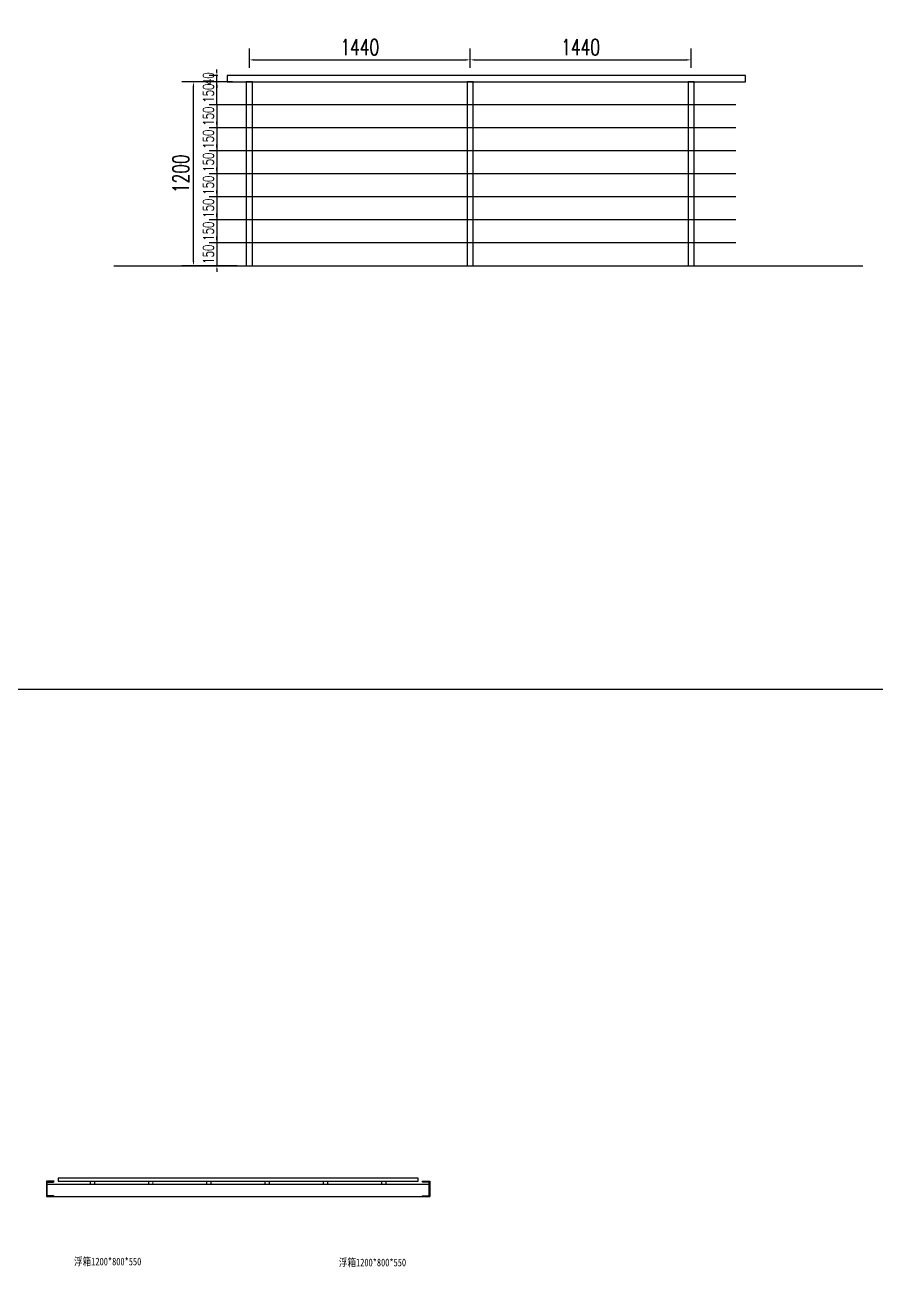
# Model space of a CAD drawing. Extents: x 36536 to 256213, y 18389 to 106449.
# Drawn here: x 232933 to 238484, y 83546 to 91646 of the extents above; entities that cross this region are included whole.
import ezdxf
from ezdxf.lldxf.tags import DXFTag

# ---------------------------------------------------------------- set-up
doc = ezdxf.new("R2010")
doc.units = 0
doc.header["$LTSCALE"] = 1000
doc.header["$MEASUREMENT"] = 0
doc.layers.add('LZ标注', color=3, linetype='Continuous', lineweight=15)
for name, color, linetype in [('W-_ANTICOLLISION防撞措施', 6, 'Continuous'), ('W-PLASTIC_RAILINGS塑木栏杆', 6, 'Continuous'), ('W-REVETMENT驳岸', 251, 'Continuous'), ('W-STEEL_FRAME钢架', 3, 'Continuous'), ('W-WOOD_FLOOR木地板', 30, 'Continuous')]:
    doc.layers.add(name, color=color, linetype=linetype)
doc.styles.add('-宋体', font='', dxfattribs={"width": 0.8})
doc.styles.get("Standard").update_dxf_attribs({"font": 'simplex.shx', "bigfont": 'hztxt.shx'})
doc.styles.add('STANDARD_T3', font='simplex.shx', dxfattribs={"width": 0.7, "bigfont": 'hztxt.shx'})
doc.styles.get('-宋体').set_extended_font_data('SimSun')
tags = doc.linetypes.add('地面03', pattern='A,0.094454,["/",Standard,S=0.075949,R=0,X=0,Y=-0.082208],0.044951,-0.007099,0.139405', length=0.285909).pattern_tags.tags
tags[4] = DXFTag(74, 10)
doc.dimstyles.new('W&&20', dxfattribs={"dimtxt": 70, "dimasz": 20, "dimexe": 50, "dimexo": 60, "dimgap": 20, "dimtad": 1, "dimdec": 0, "dimzin": 0, "dimdsep": 46, "dimtxsty": 'STANDARD_T3', "dimcen": 0.09, "dimclrd": 1, "dimclre": 1, "dimclrt": 7, "dimazin": 2, "dimtfac": 1, "dimtdec": 0, "dimtix": 1, "dimtmove": 2, "dimatfit": 3, "dimfxl": 100, "dimtolj": 1, "dimtzin": 0, "dimarcsym": 0})
doc.dimstyles.new('W&&30', dxfattribs={"dimtxt": 105, "dimasz": 30, "dimexe": 75, "dimexo": 90, "dimgap": 30, "dimtad": 1, "dimdec": 0, "dimzin": 0, "dimdsep": 46, "dimtxsty": 'STANDARD_T3', "dimcen": 0.09, "dimclrd": 1, "dimclre": 1, "dimclrt": 7, "dimazin": 2, "dimtfac": 1, "dimtdec": 0, "dimtix": 1, "dimtmove": 2, "dimatfit": 3, "dimfxl": 100, "dimtolj": 1, "dimtzin": 0, "dimarcsym": 0})

# ---------------------------------------------------------------- blocks, each defined once
blk = doc.blocks.new('*D397')
at = {"layer": 'Defpoints', "color": 0, "transparency": 16777216}
for p in [(234032.5, 91275.1), (234377, 91275.1, 0), (234377, 90075.1, 0)]:
    blk.add_point(p, dxfattribs=at)
at = {"layer": 'W-PLASTIC_RAILINGS塑木栏杆', "color": 1, "lineweight": -2, "transparency": 16777216}
for p, q in [((234287, 91275.1), (233957.5, 91275.1)), ((234032.5, 90105.1), (234032.5, 91245.1)), ((234287, 90075.1), (233957.5, 90075.1))]:
    blk.add_line(p, q, dxfattribs=at)
at = {"layer": 'W-PLASTIC_RAILINGS塑木栏杆', "color": 1, "transparency": 16777216}
for points in [[(234027.5, 91245.1), (234037.5, 91245.1), (234032.5, 91275.1)], [(234027.5, 90105.1), (234037.5, 90105.1), (234032.5, 90075.1)]]:
    blk.add_solid(points, dxfattribs=at)
at = {"layer": 'W-PLASTIC_RAILINGS塑木栏杆', "color": 7, "transparency": 16777216, "insert": (233950, 90675.1), "char_height": 105, "attachment_point": 5, "rotation": 90, "style": 'STANDARD_T3'}
blk.add_mtext('\\A1;1200', dxfattribs=at)
blk = doc.blocks.new('*D405')
at = {"layer": 'Defpoints', "color": 0, "transparency": 16777216}
for p in [(235837, 91417.4), (234397, 91275.1, 0), (235837, 91275.1, 0)]:
    blk.add_point(p, dxfattribs=at)
at = {"layer": 'W-REVETMENT驳岸', "color": 1, "lineweight": -2, "transparency": 16777216}
for p, q in [((234397, 91365.1), (234397, 91492.4)), ((235837, 91365.1), (235837, 91492.4)), ((234427, 91417.4), (235807, 91417.4))]:
    blk.add_line(p, q, dxfattribs=at)
at = {"layer": 'W-REVETMENT驳岸', "color": 1, "transparency": 16777216}
for points in [[(234427, 91422.4), (234427, 91412.4), (234397, 91417.4)], [(235807, 91422.4), (235807, 91412.4), (235837, 91417.4)]]:
    blk.add_solid(points, dxfattribs=at)
at = {"layer": 'W-REVETMENT驳岸', "color": 7, "transparency": 16777216, "insert": (235117, 91499.9), "char_height": 105, "attachment_point": 5, "style": 'STANDARD_T3'}
blk.add_mtext('\\A1;1440', dxfattribs=at)
blk = doc.blocks.new('*U395')
at = {"layer": 'W-PLASTIC_RAILINGS塑木栏杆', "color": 5, "const_width": 8}
blk.add_lwpolyline([(-1682.8, 0), (1682.8, 0)], dxfattribs=at)
blk = doc.blocks.new('*U396')
at = {"layer": 'W-WOOD_FLOOR木地板', "color": 0, "linetype": 'ByBlock', "lineweight": -2, "transparency": 16777216}
for p in [(0, 0), (0, -150), (0, -300), (0, -450), (0, -600), (0, -750), (0, -900)]:
    blk.add_blockref('*U395', p, dxfattribs=at)
blk = doc.blocks.new('*D398')
at = {"layer": 'Defpoints', "color": 0, "transparency": 16777216}
for p in [(234377, 91125.2), (234184.9, 90975.2), (234377, 90975.2)]:
    blk.add_point(p, dxfattribs=at)
at = {"layer": 'W-WOOD_FLOOR木地板', "color": 1, "lineweight": -2, "transparency": 16777216}
for p, q in [((234317, 91125.2), (234134.9, 91125.2)), ((234184.9, 91145.2), (234184.9, 91165.2)), ((234184.9, 91125.2), (234184.9, 90975.2)), ((234317, 90975.2), (234134.9, 90975.2)), ((234184.9, 90955.2), (234184.9, 90935.2))]:
    blk.add_line(p, q, dxfattribs=at)
at = {"layer": 'W-WOOD_FLOOR木地板', "color": 1, "transparency": 16777216}
for points in [[(234181.6, 91145.2), (234188.2, 91145.2), (234184.9, 91125.2)], [(234181.6, 90955.2), (234188.2, 90955.2), (234184.9, 90975.2)]]:
    blk.add_solid(points, dxfattribs=at)
at = {"layer": 'W-WOOD_FLOOR木地板', "color": 7, "transparency": 16777216, "insert": (234129.9, 91050.2), "char_height": 70, "attachment_point": 5, "rotation": 90, "style": 'STANDARD_T3'}
blk.add_mtext('\\A1;150', dxfattribs=at)
blk = doc.blocks.new('*D399')
at = {"layer": 'Defpoints', "color": 0, "transparency": 16777216}
for p in [(234377, 90975.2), (234184.9, 90825.2), (234377, 90825.2)]:
    blk.add_point(p, dxfattribs=at)
at = {"layer": 'W-WOOD_FLOOR木地板', "color": 1, "lineweight": -2, "transparency": 16777216}
for p, q in [((234317, 90975.2), (234134.9, 90975.2)), ((234184.9, 90995.2), (234184.9, 91015.2)), ((234184.9, 90975.2), (234184.9, 90825.2)), ((234317, 90825.2), (234134.9, 90825.2)), ((234184.9, 90805.2), (234184.9, 90785.2))]:
    blk.add_line(p, q, dxfattribs=at)
at = {"layer": 'W-WOOD_FLOOR木地板', "color": 1, "transparency": 16777216}
for points in [[(234181.6, 90995.2), (234188.2, 90995.2), (234184.9, 90975.2)], [(234181.6, 90805.2), (234188.2, 90805.2), (234184.9, 90825.2)]]:
    blk.add_solid(points, dxfattribs=at)
at = {"layer": 'W-WOOD_FLOOR木地板', "color": 7, "transparency": 16777216, "insert": (234129.9, 90900.2), "char_height": 70, "attachment_point": 5, "rotation": 90, "style": 'STANDARD_T3'}
blk.add_mtext('\\A1;150', dxfattribs=at)
blk = doc.blocks.new('*D400')
at = {"layer": 'Defpoints', "color": 0, "transparency": 16777216}
for p in [(234377, 90825.2), (234184.9, 90675.2), (234377, 90675.2)]:
    blk.add_point(p, dxfattribs=at)
at = {"layer": 'W-WOOD_FLOOR木地板', "color": 1, "lineweight": -2, "transparency": 16777216}
for p, q in [((234317, 90825.2), (234134.9, 90825.2)), ((234184.9, 90845.2), (234184.9, 90865.2)), ((234184.9, 90825.2), (234184.9, 90675.2)), ((234317, 90675.2), (234134.9, 90675.2)), ((234184.9, 90655.2), (234184.9, 90635.2))]:
    blk.add_line(p, q, dxfattribs=at)
at = {"layer": 'W-WOOD_FLOOR木地板', "color": 1, "transparency": 16777216}
for points in [[(234181.6, 90845.2), (234188.2, 90845.2), (234184.9, 90825.2)], [(234181.6, 90655.2), (234188.2, 90655.2), (234184.9, 90675.2)]]:
    blk.add_solid(points, dxfattribs=at)
at = {"layer": 'W-WOOD_FLOOR木地板', "color": 7, "transparency": 16777216, "insert": (234129.9, 90750.2), "char_height": 70, "attachment_point": 5, "rotation": 90, "style": 'STANDARD_T3'}
blk.add_mtext('\\A1;150', dxfattribs=at)
blk = doc.blocks.new('*D401')
at = {"layer": 'Defpoints', "color": 0, "transparency": 16777216}
for p in [(234377, 90675.2), (234184.9, 90525.2), (234377, 90525.2)]:
    blk.add_point(p, dxfattribs=at)
at = {"layer": 'W-WOOD_FLOOR木地板', "color": 1, "lineweight": -2, "transparency": 16777216}
for p, q in [((234184.9, 90695.2), (234184.9, 90715.2)), ((234317, 90675.2), (234134.9, 90675.2)), ((234184.9, 90675.2), (234184.9, 90525.2)), ((234317, 90525.2), (234134.9, 90525.2)), ((234184.9, 90505.2), (234184.9, 90485.2))]:
    blk.add_line(p, q, dxfattribs=at)
at = {"layer": 'W-WOOD_FLOOR木地板', "color": 1, "transparency": 16777216}
for points in [[(234181.6, 90695.2), (234188.2, 90695.2), (234184.9, 90675.2)], [(234181.6, 90505.2), (234188.2, 90505.2), (234184.9, 90525.2)]]:
    blk.add_solid(points, dxfattribs=at)
at = {"layer": 'W-WOOD_FLOOR木地板', "color": 7, "transparency": 16777216, "insert": (234129.9, 90600.2), "char_height": 70, "attachment_point": 5, "rotation": 90, "style": 'STANDARD_T3'}
blk.add_mtext('\\A1;150', dxfattribs=at)
blk = doc.blocks.new('*D402')
at = {"layer": 'Defpoints', "color": 0, "transparency": 16777216}
for p in [(234377, 90525.2), (234184.9, 90375.2), (234377, 90375.2)]:
    blk.add_point(p, dxfattribs=at)
at = {"layer": 'W-WOOD_FLOOR木地板', "color": 1, "lineweight": -2, "transparency": 16777216}
for p, q in [((234184.9, 90545.2), (234184.9, 90565.2)), ((234317, 90525.2), (234134.9, 90525.2)), ((234184.9, 90525.2), (234184.9, 90375.2)), ((234317, 90375.2), (234134.9, 90375.2)), ((234184.9, 90355.2), (234184.9, 90335.2))]:
    blk.add_line(p, q, dxfattribs=at)
at = {"layer": 'W-WOOD_FLOOR木地板', "color": 1, "transparency": 16777216}
for points in [[(234181.6, 90545.2), (234188.2, 90545.2), (234184.9, 90525.2)], [(234181.6, 90355.2), (234188.2, 90355.2), (234184.9, 90375.2)]]:
    blk.add_solid(points, dxfattribs=at)
at = {"layer": 'W-WOOD_FLOOR木地板', "color": 7, "transparency": 16777216, "insert": (234129.9, 90450.2), "char_height": 70, "attachment_point": 5, "rotation": 90, "style": 'STANDARD_T3'}
blk.add_mtext('\\A1;150', dxfattribs=at)
blk = doc.blocks.new('*D403')
at = {"layer": 'Defpoints', "color": 0, "transparency": 16777216}
for p in [(234377, 90375.2), (234184.9, 90225.2), (234377, 90225.2)]:
    blk.add_point(p, dxfattribs=at)
at = {"layer": 'W-WOOD_FLOOR木地板', "color": 1, "lineweight": -2, "transparency": 16777216}
for p, q in [((234184.9, 90395.2), (234184.9, 90415.2)), ((234317, 90375.2), (234134.9, 90375.2)), ((234184.9, 90375.2), (234184.9, 90225.2)), ((234317, 90225.2), (234134.9, 90225.2)), ((234184.9, 90205.2), (234184.9, 90185.2))]:
    blk.add_line(p, q, dxfattribs=at)
at = {"layer": 'W-WOOD_FLOOR木地板', "color": 1, "transparency": 16777216}
for points in [[(234181.6, 90395.2), (234188.2, 90395.2), (234184.9, 90375.2)], [(234181.6, 90205.2), (234188.2, 90205.2), (234184.9, 90225.2)]]:
    blk.add_solid(points, dxfattribs=at)
at = {"layer": 'W-WOOD_FLOOR木地板', "color": 7, "transparency": 16777216, "insert": (234129.9, 90300.2), "char_height": 70, "attachment_point": 5, "rotation": 90, "style": 'STANDARD_T3'}
blk.add_mtext('\\A1;150', dxfattribs=at)
blk = doc.blocks.new('*D406')
at = {"layer": 'Defpoints', "color": 0, "transparency": 16777216}
for p in [(237277, 91417.4), (235837, 91275.1, 0), (237277, 91275.1, 0)]:
    blk.add_point(p, dxfattribs=at)
at = {"layer": 'W-REVETMENT驳岸', "color": 1, "lineweight": -2, "transparency": 16777216}
for p, q in [((235837, 91365.1), (235837, 91492.4)), ((237277, 91365.1), (237277, 91492.4)), ((235867, 91417.4), (237247, 91417.4))]:
    blk.add_line(p, q, dxfattribs=at)
at = {"layer": 'W-REVETMENT驳岸', "color": 1, "transparency": 16777216}
for points in [[(235867, 91422.4), (235867, 91412.4), (235837, 91417.4)], [(237247, 91422.4), (237247, 91412.4), (237277, 91417.4)]]:
    blk.add_solid(points, dxfattribs=at)
at = {"layer": 'W-REVETMENT驳岸', "color": 7, "transparency": 16777216, "insert": (236557, 91499.9), "char_height": 105, "attachment_point": 5, "style": 'STANDARD_T3'}
blk.add_mtext('\\A1;1440', dxfattribs=at)
blk = doc.blocks.new('*D407')
at = {"layer": 'Defpoints', "color": 0, "transparency": 16777216}
for p in [(234184.9, 91275.1), (234252.3, 91275.1), (234377, 91125.2, 0)]:
    blk.add_point(p, dxfattribs=at)
at = {"layer": 'W-WOOD_FLOOR木地板', "color": 1, "lineweight": -2, "transparency": 16777216}
for p, q in [((234184.9, 91295.1), (234184.9, 91315.1)), ((234192.3, 91275.1), (234134.9, 91275.1)), ((234184.9, 91125.2), (234184.9, 91275.1)), ((234317, 91125.2), (234134.9, 91125.2)), ((234184.9, 91105.2), (234184.9, 91085.2))]:
    blk.add_line(p, q, dxfattribs=at)
at = {"layer": 'W-WOOD_FLOOR木地板', "color": 1, "transparency": 16777216}
for points in [[(234181.6, 91295.1), (234188.2, 91295.1), (234184.9, 91275.1)], [(234181.6, 91105.2), (234188.2, 91105.2), (234184.9, 91125.2)]]:
    blk.add_solid(points, dxfattribs=at)
at = {"layer": 'W-WOOD_FLOOR木地板', "color": 7, "transparency": 16777216, "insert": (234129.9, 91200.1), "char_height": 70, "attachment_point": 5, "rotation": 90, "style": 'STANDARD_T3'}
blk.add_mtext('\\A1;150', dxfattribs=at)
blk = doc.blocks.new('*D408')
at = {"layer": 'Defpoints', "color": 0, "transparency": 16777216}
for p in [(234184.9, 91315.1), (234252.3, 91315.1), (234252.3, 91275.1)]:
    blk.add_point(p, dxfattribs=at)
at = {"layer": 'W-WOOD_FLOOR木地板', "color": 1, "lineweight": -2, "transparency": 16777216}
for p, q in [((234192.3, 91315.1), (234134.9, 91315.1)), ((234184.9, 91335.1), (234184.9, 91355.1)), ((234184.9, 91275.1), (234184.9, 91315.1)), ((234192.3, 91275.1), (234134.9, 91275.1)), ((234184.9, 91255.1), (234184.9, 91235.1))]:
    blk.add_line(p, q, dxfattribs=at)
at = {"layer": 'W-WOOD_FLOOR木地板', "color": 1, "transparency": 16777216}
for points in [[(234181.6, 91335.1), (234188.2, 91335.1), (234184.9, 91315.1)], [(234181.6, 91255.1), (234188.2, 91255.1), (234184.9, 91275.1)]]:
    blk.add_solid(points, dxfattribs=at)
at = {"layer": 'W-WOOD_FLOOR木地板', "color": 7, "transparency": 16777216, "insert": (234129.9, 91295.1), "char_height": 70, "attachment_point": 5, "rotation": 90, "style": 'STANDARD_T3'}
blk.add_mtext('\\A1;40', dxfattribs=at)
blk = doc.blocks.new('*D404')
at = {"layer": 'Defpoints', "color": 0, "transparency": 16777216}
for p in [(234377, 90225.2, 0), (234184.9, 90075.1), (234377, 90075.1)]:
    blk.add_point(p, dxfattribs=at)
at = {"layer": 'W-WOOD_FLOOR木地板', "color": 1, "lineweight": -2, "transparency": 16777216}
for p, q in [((234184.9, 90245.2), (234184.9, 90265.2)), ((234317, 90225.2), (234134.9, 90225.2)), ((234184.9, 90225.2), (234184.9, 90075.1)), ((234317, 90075.1), (234134.9, 90075.1)), ((234184.9, 90055.1), (234184.9, 90035.1))]:
    blk.add_line(p, q, dxfattribs=at)
at = {"layer": 'W-WOOD_FLOOR木地板', "color": 1, "transparency": 16777216}
for points in [[(234181.6, 90245.2), (234188.2, 90245.2), (234184.9, 90225.2)], [(234181.6, 90055.1), (234188.2, 90055.1), (234184.9, 90075.1)]]:
    blk.add_solid(points, dxfattribs=at)
at = {"layer": 'W-WOOD_FLOOR木地板', "color": 7, "transparency": 16777216, "insert": (234129.9, 90150.1), "char_height": 70, "attachment_point": 5, "rotation": 90, "style": 'STANDARD_T3'}
blk.add_mtext('\\A1;150', dxfattribs=at)
blk = doc.blocks.new('*U445')
at = {"layer": 'LZ标注'}
for points in [[(-14.7, 10), (14.7, 10, -0.414214), (15, 9.7), (15, -9.7, -0.414214), (14.7, -10), (-14.7, -10, -0.414214), (-15, -9.7), (-15, 9.7, -0.414214)], [(-12.7, 8), (12.7, 8, -0.414214), (13, 7.7), (13, -7.7, -0.414214), (12.7, -8), (-12.7, -8, -0.414214), (-13, -7.7), (-13, 7.7, -0.414214)]]:
    blk.add_lwpolyline(points, format="xyb", close=True, dxfattribs=at)
blk = doc.blocks.new('*U446')
at = {"color": 0, "linetype": 'ByBlock', "lineweight": -2, "transparency": 16777216}
for p in [(0, 0), (380, 0), (760, 0), (1140, 0), (1520, 0), (1900, 0)]:
    blk.add_blockref('*U445', p, dxfattribs=at)

msp = doc.modelspace()

# ---------------------------------------------------------------- linework, layer by layer
at = {"layer": 'W-_ANTICOLLISION防撞措施', "linetype": '地面03'}
msp.add_lwpolyline([(232327.224, 97105.34), (240193.871, 97105.34), (240193.871, 87313.231), (232327.224, 87313.231)], close=True, dxfattribs=at)
at = {"layer": 'W-PLASTIC_RAILINGS塑木栏杆'}
for points in [[(234252.28, 91275.079), (237632.28, 91275.079), (237632.28, 91315.079), (234252.28, 91315.079)], [(234377.012, 90075.079), (234417.012, 90075.079), (234417.012, 91275.079), (234377.012, 91275.079)], [(235817.012, 90075.079), (235857.012, 90075.079), (235857.012, 91275.079), (235817.012, 91275.079)], [(237257.012, 90075.079), (237297.012, 90075.079), (237297.012, 91275.079), (237257.012, 91275.079)]]:
    msp.add_lwpolyline(points, close=True, dxfattribs=at)
at = {"layer": 'W-STEEL_FRAME钢架'}
msp.add_lwpolyline([(233513.562, 90075.079), (238395.806, 90075.079)], dxfattribs=at)
for points in [[(233123.49, 84106.193), (233073.49, 84106.193), (233073.49, 84006.193), (233123.49, 84006.193, 0.522605), (233118.49, 84011.193), (233078.49, 84011.193), (233078.49, 84101.193), (233118.49, 84101.193, 0.36079648)], [(235523.49, 84106.193), (235573.49, 84106.193), (235573.49, 84006.193), (235523.49, 84006.193, -0.522605), (235528.49, 84011.193), (235568.49, 84011.193), (235568.49, 84101.193), (235528.49, 84101.193, -0.36079648)]]:
    msp.add_lwpolyline(points, format="xyb", close=True, dxfattribs=at)
at = {"layer": 'W-STEEL_FRAME钢架', "color": 1}
msp.add_lwpolyline([(233073.49, 84006.193), (235573.49, 84006.193), (235573.49, 84086.193), (233073.49, 84086.193)], close=True, dxfattribs=at)
at = {"layer": 'W-WOOD_FLOOR木地板'}
msp.add_lwpolyline([(233149.99, 84106.393), (235496.99, 84106.393), (235496.99, 84126.393), (233149.99, 84126.393)], close=True, dxfattribs=at)

# ---------------------------------------------------------------- block references
msp.add_blockref('*U446', (233373.49, 84096.193))
msp.add_blockref('*U396', (235885.987, 91125.171, 0), dxfattribs=at)

# ---------------------------------------------------------------- texts
at = {"color": 0, "char_height": 50, "attachment_point": 1, "style": '-宋体'}
for insert in [(233253.948, 83608.159), (234980.363, 83601.946)]:
    msp.add_mtext('浮箱1200*800*550', dxfattribs=dict(at, insert=insert))

# ---------------------------------------------------------------- dimensions: what is measured, and where the dimension line sits
at = {"layer": 'W-PLASTIC_RAILINGS塑木栏杆'}
dim = msp.add_linear_dim(base=(234032.546, 91275.079, 0), p1=(234377.012, 90075.079), p2=(234377.012, 91275.079), angle=90, dimstyle='W&&30', dxfattribs=at)
dim.commit()
dim.dimension.update_dxf_attribs({"geometry": '*D397', "text_midpoint": (233950.046, 90675.079, 0)})
at = {"layer": 'W-REVETMENT驳岸', "color": 7, "true_color": 0xffffff}
for base, p1, p2, picture, middle in [((235837.012, 91417.427, 0), (234397.012, 91275.079), (235837.012, 91275.079), '*D405', (235117.012, 91499.927, 0)), ((237277.012, 91417.427, 0), (235837.012, 91275.079), (237277.012, 91275.079), '*D406', (236557.012, 91499.927, 0))]:
    dim = msp.add_linear_dim(base=base, p1=p1, p2=p2, dimstyle='W&&30', dxfattribs=at)
    dim.commit()
    dim.dimension.update_dxf_attribs({"geometry": picture, "text_midpoint": middle})
at = {"layer": 'W-WOOD_FLOOR木地板'}
for base, p1, p2, picture, middle in [((234184.914, 91315.079), (234252.28, 91275.079), (234252.28, 91315.079), '*D408', (234129.914, 91295.079)), ((234184.914, 91275.079), (234377.012, 91125.171, 0), (234252.28, 91275.079), '*D407', (234129.914, 91200.125)), ((234184.914, 90975.171, 0), (234377.012, 91125.171, 0), (234377.012, 90975.171, 0), '*D398', (234129.914, 91050.171, 0)), ((234184.914, 90825.171, 0), (234377.012, 90975.171, 0), (234377.012, 90825.171, 0), '*D399', (234129.914, 90900.171, 0)), ((234184.914, 90675.171, 0), (234377.012, 90825.171, 0), (234377.012, 90675.171, 0), '*D400', (234129.914, 90750.171, 0)), ((234184.914, 90525.171, 0), (234377.012, 90675.171, 0), (234377.012, 90525.171, 0), '*D401', (234129.914, 90600.171, 0)), ((234184.914, 90375.171, 0), (234377.012, 90525.171, 0), (234377.012, 90375.171, 0), '*D402', (234129.914, 90450.171, 0)), ((234184.914, 90225.171, 0), (234377.012, 90375.171, 0), (234377.012, 90225.171, 0), '*D403', (234129.914, 90300.171, 0)), ((234184.914, 90075.079), (234377.012, 90225.171, 0), (234377.012, 90075.079), '*D404', (234129.914, 90150.125))]:
    dim = msp.add_linear_dim(base=base, p1=p1, p2=p2, angle=90, dimstyle='W&&20', dxfattribs=at)
    dim.commit()
    dim.dimension.update_dxf_attribs({"geometry": picture, "text_midpoint": middle})

doc.saveas('drawing.dxf')
